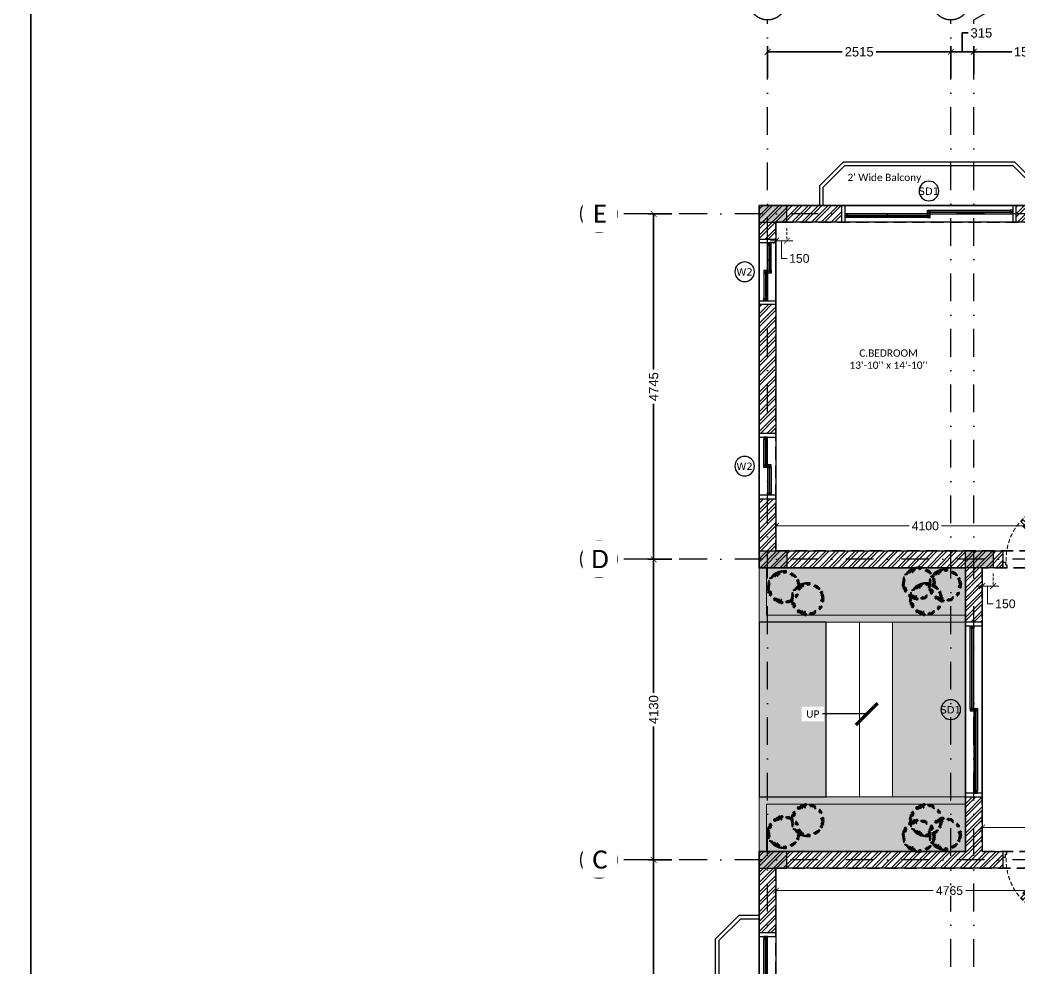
# Model space of a CAD drawing. Header units: millimetres. Extents: x -10000 to 124200, y -12045 to 23620.
# Drawn here: x 23400 to 37130, y 3145 to 16170 of the extents above; entities that cross this region are included whole.
import ezdxf
from ezdxf.enums import TextEntityAlignment as Align

# ---------------------------------------------------------------- set-up
doc = ezdxf.new("R2010")
doc.units = ezdxf.units.MM
doc.header["$LTSCALE"] = 150
doc.set_wipeout_variables(frame=1)
for name, pattern in [('1625_East Villa$0$DASHED', [0.75, 0.5, -0.25]), ('1625E_Grid$0$DASHDOTX2', [50.8, 25.4, -12.7, 0, -12.7]), ('3BHK-W(SB)$0$HIDDEN', [0.375, 0.25, -0.125]), ('HIDDENX2', [19.05, 12.7, -6.35])]:
    doc.linetypes.add(name, pattern=pattern)
for name, color, linetype in [('1625_East Villa$0$ad-Arrow', 32, 'Continuous'), ('1625_East Villa$0$ad-Door', 11, 'Continuous'), ('1625_East Villa$0$ad-Elevation 10', 8, 'Continuous'), ('1625_East Villa$0$ad-Glass Sectionline', 140, 'Continuous'), ('1625_East Villa$0$ad-Railing', 6, 'Continuous'), ('1625_East Villa$0$ad-Text main', 7, 'Continuous'), ('1625_East Villa$0$ad-Text Main_Door&window Label', 7, 'Continuous'), ('1625_East Villa$0$ad-Verandah', 33, 'Continuous'), ('1625_East Villa$0$ad-Wall', 240, 'Continuous'), ('1625_East Villa$0$ad-Wall hatch', 8, 'Continuous'), ('1625E_Columns$0$ad-Column', 3, 'Continuous'), ('1625E_Columns$0$ad-Column Hatch', 125, 'Continuous'), ('1625E_Grid$0$ad-Grid', 8, '1625E_Grid$0$DASHDOTX2'), ('1625E_Grid$0$ad-Text main', 7, 'Continuous')]:
    doc.layers.add(name, color=color, linetype=linetype)
for name, color, linetype, lineweight in [('1625_East Villa$0$ad-Landscape', 94, 'Continuous', 35), ('ad-Dimension', 6, 'Continuous', 0), ('ad-Framing', 4, 'Continuous', 35)]:
    doc.layers.add(name, color=color, linetype=linetype, lineweight=lineweight)
doc.layers.add('1625_East Villa$0$ad-Landscape 2', color=7, linetype='Continuous', lineweight=35, true_color=0x264c00)
doc.layers.add('1625E_Grid$0$ad-Dimension', color=7, linetype='Continuous', lineweight=0, true_color=0x0000f9)
doc.layers.get('1625_East Villa$0$ad-Landscape').off()
doc.styles.add('1625_East Villa$0$6 U T S R N_Corridor-Basement$0$Standard', font='arial.ttf')
doc.styles.add('1625_East Villa$0$6 U T S R N_Typical Floor Plan$0$3BHK-E(NB)$0$grid_text', font='verdana.ttf', dxfattribs={"width": 0.9})
doc.styles.add('1625_East Villa$0$New Text Style', font='arial.ttf', dxfattribs={"height": 100})
doc.styles.add('1625_East Villa$0$Standard', font='calibril.ttf')
doc.styles.add('1625E_Grid$0$Standard', font='arial.ttf')
doc.styles.add('ROMANS-TITLE', font='arial.ttf', dxfattribs={"width": 0.8})
doc.styles.get("Standard").update_dxf_attribs({"font": 'arial.ttf'})
doc.dimstyles.new('1625_East Villa$0$A-100-DIM-INT (MM-FT)', dxfattribs={"dimscale": 50, "dimtxt": 2.4, "dimasz": 1, "dimexe": 5, "dimexo": 100, "dimgap": 1, "dimtad": 0, "dimdec": 0, "dimdsep": 46, "dimtxsty": '1625_East Villa$0$Standard', "dimblk": '1625_East Villa$0$_ArchTick', "dimcen": 0.025, "dimse1": 1, "dimse2": 1, "dimclrd": 256, "dimclre": 256, "dimclrt": 256, "dimazin": 2, "dimtfac": 1, "dimtdec": 0, "dimtix": 1, "dimtmove": 2, "dimatfit": 3, "dimldrblk": '1625_East Villa$0$_ArchTick', "dimfxl": 1, "dimtolj": 1, "dimtzin": 0, "dimarcsym": 0})
doc.dimstyles.new('1625E_Grid$0$A-75-DIM-INT (Framing)', dxfattribs={"dimscale": 100, "dimtxt": 1.6, "dimasz": 1, "dimexe": 1, "dimexo": 1, "dimgap": 0.5, "dimtad": 0, "dimdec": 0, "dimdsep": 46, "dimtxsty": '1625E_Grid$0$Standard', "dimblk": '1625E_Grid$0$_ArchTick', "dimcen": 0.025, "dimclrd": 5, "dimclre": 5, "dimclrt": 256, "dimazin": 2, "dimtfac": 1, "dimtdec": 0, "dimtmove": 1, "dimatfit": 0, "dimldrblk": '1625E_Grid$0$_ArchTick', "dimfxl": 1, "dimfxlon": 1, "dimtfill": 1, "dimtolj": 1, "dimtzin": 0, "dimarcsym": 0})
doc.dimstyles.new('A-75-DIM-INT (Framing)', dxfattribs={"dimscale": 100, "dimtxt": 1.5, "dimasz": 1, "dimexe": 0, "dimexo": 0, "dimgap": 0.5, "dimtad": 0, "dimdec": 0, "dimdsep": 46, "dimtxsty": 'ROMANS-TITLE', "dimblk": 'ARCHTICK', "dimcen": 0.025, "dimclrd": 5, "dimclre": 5, "dimclrt": 256, "dimazin": 2, "dimtfac": 1, "dimtdec": 0, "dimtmove": 1, "dimatfit": 0, "dimldrblk": 'ARCHTICK', "dimfxl": 1, "dimtfill": 1, "dimtolj": 1, "dimtzin": 0, "dimarcsym": 0})

# ---------------------------------------------------------------- blocks, each defined once
blk = doc.blocks.new('1625_East Villa$0$6 U T S R N_Typical Floor Plan$0$ad_Window Tag')
blk.add_circle((0, 0), 150)
at = {"style": '1625_East Villa$0$6 U T S R N_Typical Floor Plan$0$3BHK-E(NB)$0$grid_text', "width": 0.9}
blk.add_attdef('D1', text='', height=125, dxfattribs=at).set_placement((0, 0), align=Align.MIDDLE_CENTER)
blk = doc.blocks.new('1625_East Villa$0$zw$3849')
at = {"layer": '1625_East Villa$0$ad-Text Main_Door&window Label'}
ref = blk.add_blockref('1625_East Villa$0$6 U T S R N_Typical Floor Plan$0$ad_Window Tag', (-200, 12710), dxfattribs=dict(at, xscale=-0.9, yscale=0.9, zscale=0.9))
ref.add_attrib('D1', 'W2', dxfattribs={"height": 101.2, "rotation": 1800, "style": '1625_East Villa$0$6 U T S R N_Typical Floor Plan$0$3BHK-E(NB)$0$grid_text'}).set_placement((-201, 12708), align=Align.MIDDLE_CENTER)
ref = blk.add_blockref('1625_East Villa$0$6 U T S R N_Typical Floor Plan$0$ad_Window Tag', (-200, 10040), dxfattribs=dict(at, xscale=-0.9, yscale=0.9, zscale=0.9))
ref.add_attrib('D1', 'W2', dxfattribs={"height": 101.2, "rotation": 1800, "style": '1625_East Villa$0$6 U T S R N_Typical Floor Plan$0$3BHK-E(NB)$0$grid_text'}).set_placement((-201, 10038), align=Align.MIDDLE_CENTER)
ref = blk.add_blockref('1625_East Villa$0$6 U T S R N_Typical Floor Plan$0$ad_Window Tag', (2630, 6695), dxfattribs=dict(at, xscale=-0.9, yscale=0.9, zscale=0.9))
ref.add_attrib('D1', 'SD1', dxfattribs={"height": 101.2, "rotation": 1800, "style": '1625_East Villa$0$6 U T S R N_Typical Floor Plan$0$3BHK-E(NB)$0$grid_text'}).set_placement((2629, 6693), align=Align.MIDDLE_CENTER)
at = {"layer": '1625_East Villa$0$ad-Text main', "char_height": 100, "attachment_point": 5, "style": '1625_East Villa$0$Standard', "bg_fill": 2}
for s, insert, width in [("\\pxqd;2' Wide Balcony", (2330, 13995), 2237.11), ("C.BEDROOM^J13'-10'' x 14'-10''", (1775, 11510), 1424.19)]:
    blk.add_mtext(s, dxfattribs=dict(at, insert=insert, width=width))
at = {"layer": '1625_East Villa$0$ad-Text main', "insert": (-375, 2372), "char_height": 100, "width": 2237.11, "attachment_point": 5, "rotation": 90, "style": '1625_East Villa$0$Standard', "bg_fill": 2}
blk.add_mtext("\\pxqd;2' Wide Balcony", dxfattribs=at)
at = {"layer": '1625_East Villa$0$ad-Text Main_Door&window Label'}
ref = blk.add_blockref('1625_East Villa$0$6 U T S R N_Typical Floor Plan$0$ad_Window Tag', (2330, 13820), dxfattribs=dict(at, xscale=-0.9, yscale=0.9, zscale=0.9))
ref.add_attrib('D1', 'SD1', dxfattribs={"height": 101.2, "rotation": 1800, "style": '1625_East Villa$0$6 U T S R N_Typical Floor Plan$0$3BHK-E(NB)$0$grid_text'}).set_placement((2329, 13818), align=Align.MIDDLE_CENTER)
blk = doc.blocks.new('1625_East Villa$0$$ZCDB_AUDIT_GENERATED_C77D')
blk.add_wipeout([(0, 230), (2400, 230), (2400, 0), (0, 0)]).dxf.layer = '1625_East Villa$0$ad-Elevation 10'
at = {"layer": '1625_East Villa$0$ad-Elevation 10'}
for points in [[(2400, 230), (0, 230)], [(2400, 0), (0, 0)]]:
    blk.add_lwpolyline(points, dxfattribs=at)
for points in [[(50, 0), (50, 230), (0, 230), (0, 0)], [(1217.5, 133), (1217.5, 115), (1182.5, 115), (1182.5, 165), (1217.5, 165), (1217.5, 147), (1195.5, 147), (1195.5, 133)], [(2315, 133), (2315, 115), (2350, 115), (2350, 165), (2315, 165), (2315, 147), (2337, 147), (2337, 133)], [(2350, 0), (2400, 0), (2400, 230), (2350, 230)], [(85, 83), (85, 65), (50, 65), (50, 115), (85, 115), (85, 97), (63, 97), (63, 83)], [(1182.5, 83), (1182.5, 65), (1217.5, 65), (1217.5, 115), (1182.5, 115), (1182.5, 97), (1204.5, 97), (1204.5, 83)]]:
    blk.add_lwpolyline(points, close=True, dxfattribs=at)
at = {"layer": '1625_East Villa$0$ad-Glass Sectionline'}
for points in [[(1200, 145), (2335, 145), (2335, 135), (1200, 135)], [(1200, 95), (65, 95), (65, 85), (1200, 85)]]:
    blk.add_lwpolyline(points, close=True, dxfattribs=at)
for points in [[(1217.5, 165), (2315, 165)], [(1182.5, 115), (85, 115)], [(1182.5, 65), (85, 65)], [(1217.5, 115), (2315, 115)]]:
    blk.add_lwpolyline(points, dxfattribs=at)
blk = doc.blocks.new('*U131')
blk.add_blockref('1625_East Villa$0$$ZCDB_AUDIT_GENERATED_C77D', (0, 0))
blk = doc.blocks.new('*U132')
for p, q in [((-8, -111), (-42, -111)), ((-25, -128), (-25, -94)), ((-811, -761), (-796, -776)), ((-746, -826), (-761, -811))]:
    blk.add_line(p, q)
for points in [[(-1150, -100), (-1150, -50), (-1129, -50), (-1129, -36), (-1129, 0), (-1200, 0), (-1200, -100)], [(-50, -100), (0, -100), (0, 0), (-71, 0), (-71, -36), (-71, -50), (-50, -50)], [(-131, -181), (-747, -797), (-782, -762), (-166, -145)], [(-50, -100), (-131, -181), (-166, -145), (-85, -65)], [(-828, -878), (-747, -797), (-782, -762), (-863, -842)]]:
    blk.add_lwpolyline(points, close=True)
for points in [[(-808, -787), (-836, -760), (-773, -697), (-765, -705), (-822, -774)], [(-773, -823), (-745, -850), (-683, -788), (-690, -780), (-759, -837)]]:
    blk.add_lwpolyline(points)
blk.add_circle((-25, -111), 11.1)
at = {"color": 8, "linetype": '1625_East Villa$0$DASHED', "lineweight": 0}
blk.add_arc((-93, -153), 1047, 178.1881, 271.8119, dxfattribs=at)
at = {"layer": '1625_East Villa$0$ad-Text Main_Door&window Label'}
blk.add_line((-600, 125), (-600, -230), dxfattribs=at)
blk.add_circle((-600, 245), 120, dxfattribs=at)
at = {"layer": '1625_East Villa$0$ad-Text Main_Door&window Label', "style": '1625_East Villa$0$New Text Style'}
blk.add_attdef('D1', text='', height=100, dxfattribs=at).set_placement((-585, 245), align=Align.MIDDLE_CENTER)
blk = doc.blocks.new('1625_East Villa$0$$ZCDB_AUDIT_GENERATED_C7DC')
blk.add_wipeout([(0, 230), (900, 230), (900, 0), (0, 0)]).dxf.layer = '1625_East Villa$0$ad-Elevation 10'
at = {"layer": '1625_East Villa$0$ad-Elevation 10'}
for points in [[(900, 230), (0, 230)], [(900, 0), (0, 0)]]:
    blk.add_lwpolyline(points, dxfattribs=at)
for points in [[(50, 0), (50, 230), (0, 230), (0, 0)], [(467.5, 133), (467.5, 115), (432.5, 115), (432.5, 165), (467.5, 165), (467.5, 147), (445.5, 147), (445.5, 133)], [(815, 133), (815, 115), (850, 115), (850, 165), (815, 165), (815, 147), (837, 147), (837, 133)], [(850, 0), (900, 0), (900, 230), (850, 230)], [(85, 83), (85, 65), (50, 65), (50, 115), (85, 115), (85, 97), (63, 97), (63, 83)], [(432.5, 83), (432.5, 65), (467.5, 65), (467.5, 115), (432.5, 115), (432.5, 97), (454.5, 97), (454.5, 83)]]:
    blk.add_lwpolyline(points, close=True, dxfattribs=at)
at = {"layer": '1625_East Villa$0$ad-Glass Sectionline'}
for points in [[(450, 145), (835, 145), (835, 135), (450, 135)], [(450, 95), (65, 95), (65, 85), (450, 85)]]:
    blk.add_lwpolyline(points, close=True, dxfattribs=at)
for points in [[(467.5, 165), (815, 165)], [(432.5, 115), (85, 115)], [(432.5, 65), (85, 65)], [(467.5, 115), (815, 115)]]:
    blk.add_lwpolyline(points, dxfattribs=at)
blk = doc.blocks.new('*U130')
blk.add_blockref('1625_East Villa$0$$ZCDB_AUDIT_GENERATED_C7DC', (0, 0))
blk = doc.blocks.new('1625_East Villa$0$zw$42B5')
at = {"layer": '1625_East Villa$0$ad-Wall hatch', "transparency": 33554610}
h = blk.add_hatch(dxfattribs=at)
h.set_pattern_fill('ANSI32', color=256, scale=10)
h.set_pattern_definition([(45, (-1040635.14, 674820.02), (-67.351921, 67.351921), []), (45, (-1040590.24, 674820.02), (-67.351921, 67.351921), [])])
h.paths.add_polyline_path([(12120, 13620), (12120, 10220), (11890, 10220), (11890, 13390), (7240, 13390), (7240, 8645), (4245, 8645), (4245, 8875), (4445, 8875), (4445, 9370), (4560, 9370), (4560, 8760), (7010, 8760), (7010, 10500), (6360, 10500), (6360, 10615), (7010, 10615), (7010, 13390), (4560, 13390), (4560, 10615), (5560, 10615), (5560, 10500), (4445, 10500), (4445, 13390), (230, 13390), (230, 8875), (3345, 8875), (3345, 8645), (3060, 8645), (3060, 4745), (3345, 4745), (3345, 4515), (230, 4515), (230, 230), (4995, 230), (4995, 3130), (6060, 3130), (6060, 3015), (5110, 3015), (5110, 230), (8310, 230), (8310, 3015), (6860, 3015), (6860, 3130), (8310, 3130), (8310, 4630), (5110, 4630), (5110, 3930), (4995, 3930), (4995, 4515), (4245, 4515), (4245, 4745), (8540, 4745), (8540, 230), (9240, 230), (9240, 0), (0, 0), (0, 4745), (2830, 4745), (2830, 8645), (0, 8645), (0, 13620)])
at = {"layer": '1625_East Villa$0$ad-Railing'}
for points in [[(830, 13620), (830, 13895), (1155, 14220), (3505, 14220), (3830, 13895), (3830, 13620)], [(880, 13620), (880, 13874), (1176, 14170), (3484, 14170), (3780, 13874), (3780, 13620)], [(0, 872), (-275, 872), (-600, 1198), (-600, 3547), (-275, 3872), (0, 3872)], [(0, 922), (-254, 922), (-550, 1218), (-550, 3527), (-254, 3822), (0, 3822)]]:
    blk.add_lwpolyline(points, dxfattribs=at)
at = {"layer": '1625_East Villa$0$ad-Door', "ltscale": 5}
ref = blk.add_blockref('*U132', (4245, 8645), dxfattribs=dict(at, xscale=-0.7499999997027537, yscale=0.7499999997027537, zscale=0.7499999997027537, rotation=179.9999999999998))
ref.add_attrib('D1', 'D1', dxfattribs={"layer": '1625_East Villa$0$ad-Text Main_Door&window Label', "height": 75, "rotation": 1440, "style": '1625_East Villa$0$New Text Style'}).set_placement((3795, 8461), align=Align.MIDDLE_CENTER)
ref = blk.add_blockref('*U132', (4245, 4745), dxfattribs=dict(at, xscale=0.7499999997027537, yscale=0.7499999997027537, zscale=0.7499999997027537))
ref.add_attrib('D1', 'D1', dxfattribs={"layer": '1625_East Villa$0$ad-Text Main_Door&window Label', "height": 75, "rotation": 1080, "style": '1625_East Villa$0$New Text Style'}).set_placement((3795, 4929), align=Align.MIDDLE_CENTER)
blk.add_blockref('*U131', (1130, 13390))
at = {"xscale": -1, "rotation": 89.99999999999994}
blk.add_blockref('*U130', (230, 13160), dxfattribs=at)
for name, p, rotation in [('*U130', (230, 9590), 90), ('*U131', (2830, 7895), 270), ('*U131', (230, 1230), 90)]:
    blk.add_blockref(name, p, dxfattribs=dict(rotation=rotation))
at = {"layer": '1625_East Villa$0$ad-Wall'}
for points in [[(4445, 13390), (230, 13390), (230, 8875), (3345, 8875), (3345, 8645), (3060, 8645), (3060, 4745), (3345, 4745), (3345, 4515), (230, 4515), (230, 230)], [(0, 0), (0, 4745), (2830, 4745), (2830, 8645), (0, 8645), (0, 13620), (12120, 13620)]]:
    blk.add_lwpolyline(points, dxfattribs=at)
blk = doc.blocks.new('1625_East Villa$0$_ArchTick')
at = {"color": 0, "linetype": 'ByBlock', "const_width": 0.15}
blk.add_lwpolyline([(-0.5, -0.5), (0.5, 0.5)], dxfattribs=at)
blk = doc.blocks.new('1625_East Villa$0$Agac-p8')
at = {"color": 82}
blk.add_lwpolyline([(214, -99, -0.332157), (271, -91, 2.110716)], format="xyb", dxfattribs=at)
at = {"layer": '1625_East Villa$0$ad-Landscape 2'}
for centre in [(-198, 173), (-189, 178), (-181, 196), (-181, 174), (-165, 212), (-165, 190), (-153, 212), (-153, 190), (-151, 220), (-151, 198), (-138, 225), (-138, 204), (-132, 221), (-132, 200), (-124, 231), (-124, 210), (-108, 216), (-32, 272), (-32, 251), (-22, 272), (-22, 265), (-22, 251), (-22, 243), (-9, 272), (-9, 251), (-1, 263), (-1, 241), (5, 272), (5, 251), (21, 270), (21, 261), (38, 268), (46, 259), (54, 267), (68, 257), (74, 259), (74, 237), (85, 239), (85, 218), (91, 259), (91, 237), (103, 253), (103, 239), (103, 231), (103, 218), (111, 212), (111, 190), (121, 243), (121, 221), (125, 227), (125, 206), (132, 237), (132, 216), (142, 235), (142, 214), (146, 214), (146, 192), (152, 227), (152, 206), (158, 204), (158, 182), (168, 220), (168, 198), (176, 210), (176, 188), (181, 204), (181, 182), (193, 194), (193, 173), (207, 176), (-267, 24), (-265, -4), (-261, 63), (-261, 41), (-261, 10), (-255, 33), (-255, 22), (-251, 0), (-249, 84), (-249, 73), (-247, 57), (-243, 116), (-243, 47), (-240, 82), (-240, 32), (-238, 124), (-234, 73), (-234, -4), (-232, 110), (-230, 59), (-224, 98), (-218, 110), (207, 155), (215, 157), (230, 153), (238, 149), (248, 73), (248, 51), (254, 35), (254, 14), (256, -2), (258, 104), (258, 82), (262, 86), (262, 65), (264, 39), (266, 65), (266, 43), (273, 18), (273, -4), (-265, -33), (-259, -15), (-257, -41), (-255, -23), (-245, -14), (-243, -35), (-238, -27), (-232, -125), (-228, -143), (-224, -27), (-216, -139), (-212, -160), (-208, -153), (-204, -129), (-204, -174), (-200, -151), (-195, -153), (213, -115), (221, -86), (221, -108), (226, -76), (226, -98), (228, -119), (228, -141), (234, -102), (234, -123), (240, -70), (240, -92), (246, -86), (246, -108), (246, -109), (246, -131), (254, -68), (254, -90), (256, -23), (256, -68), (262, -88), (264, -21), (264, -43), (268, -49), (268, -70), (279, -15), (279, -37), (-128, -200), (-126, -223), (-118, -237), (-114, -213), (-104, -237), (-101, -251), (-93, -241), (-85, -254), (-81, -231), (-71, -254), (-65, -243), (-57, -256), (-54, -233), (-44, -256), (-34, -250), (25, -258), (33, -272), (37, -249), (46, -272), (48, -213), (48, -235), (62, -250), (70, -264), (74, -241), (82, -223), (82, -245), (84, -264), (91, -207), (91, -229), (109, -223), (109, -245), (119, -203), (119, -225), (125, -215), (125, -237), (127, -200), (127, -221), (134, -198), (134, -219), (140, -223), (146, -194), (146, -215), (158, -190), (158, -211), (162, -202), (162, -223), (170, -196), (170, -217)]:
    blk.add_circle(centre, 5.54, dxfattribs=at)
blk = doc.blocks.new('1625_East Villa$0$zw$3E22')
at = {"transparency": 33554559}
h = blk.add_hatch(color=43, dxfattribs=at)
h.dxf.hatch_style = 1
h.paths.add_polyline_path([(-2830, -750), (0, -750), (0, -650), (-2730, -650), (-2730, 0), (-2830, 0)])
at = {"layer": '1625_East Villa$0$ad-Wall hatch', "transparency": 33554483}
h = blk.add_hatch(color=74, dxfattribs=at)
h.dxf.hatch_style = 1
h.paths.add_polyline_path([(-2730, 0), (0, 0), (0, -650), (-2730, -650)])
at = {"layer": '1625_East Villa$0$ad-Verandah', "lineweight": 9}
for points in [[(-2830, -750), (0, -750), (0, -650), (-2730, -650), (-2730, 0), (-2830, 0)], [(-2730, 0), (0, 0), (0, -650), (-2730, -650)]]:
    blk.add_lwpolyline(points, close=True, dxfattribs=at)
at = {"layer": '1625_East Villa$0$ad-Landscape', "xscale": -0.8129134488704248, "yscale": 0.8129134488704248, "zscale": 0.8129134488704248}
for p in [(-634, -216), (-2488, -267), (-275, -242), (-2163, -431), (-536, -431)]:
    blk.add_blockref('1625_East Villa$0$Agac-p8', p, dxfattribs=at)
blk = doc.blocks.new('1625E_Columns$0$zw$6AA0')
at = {"layer": '1625E_Columns$0$ad-Column Hatch', "transparency": 33554687}
h = blk.add_hatch(color=256, dxfattribs=at)
h.dxf.hatch_style = 1
h.paths.add_polyline_path([(0, -230), (380, -230), (380, 0), (0, 0)])
at = {"layer": '1625E_Columns$0$ad-Column'}
blk.add_lwpolyline([(0, -230), (380, -230), (380, 0), (0, 0)], close=True, dxfattribs=at)
blk = doc.blocks.new('1625E_Columns')
at = {"layer": '1625E_Columns$0$ad-Column', "rotation": 359.9999999999993}
for p in [(0, 13620), (0, 4745)]:
    blk.add_blockref('1625E_Columns$0$zw$6AA0', p, dxfattribs=at)
at = {"layer": '1625E_Columns$0$ad-Column', "xscale": -1}
for p, rotation in [((0, 8645), 179.9999999999998), ((3210, 8875), 359.9999999999997)]:
    blk.add_blockref('1625E_Columns$0$zw$6AA0', p, dxfattribs=dict(at, rotation=rotation))
blk = doc.blocks.new('1625E_Grid$0$_ArchTick')
at = {"color": 0, "linetype": 'ByBlock', "const_width": 0.15}
blk.add_lwpolyline([(-0.5, -0.5), (0.5, 0.5)], dxfattribs=at)
blk = doc.blocks.new('*D194')
at = {"layer": '1625E_Grid$0$ad-Dimension', "lineweight": -2, "transparency": 16777216}
for p, q in [((115, 15370), (115, 15812)), ((2630, 15432), (2630, 15812)), ((115, 15732), (1140, 15732)), ((2630, 15732), (1605, 15732))]:
    blk.add_line(p, q, dxfattribs=at)
at = {"layer": 'Defpoints', "color": 0, "transparency": 16777216}
for p in [(2630, 15732), (115, 15290), (2630, 15352)]:
    blk.add_point(p, dxfattribs=at)
at = {"layer": '1625E_Grid$0$ad-Dimension', "lineweight": -2, "transparency": 16777216, "xscale": 80, "yscale": 80, "zscale": 80, "rotation": 180}
blk.add_blockref('1625E_Grid$0$_ArchTick', (115, 15732), dxfattribs=at)
at = {"layer": '1625E_Grid$0$ad-Dimension', "lineweight": -2, "transparency": 16777216, "xscale": 80, "yscale": 80, "zscale": 80}
blk.add_blockref('1625E_Grid$0$_ArchTick', (2630, 15732), dxfattribs=at)
at = {"layer": '1625E_Grid$0$ad-Dimension', "transparency": 16777216, "insert": (1372, 15732), "char_height": 128, "attachment_point": 5, "style": '1625E_Grid$0$Standard', "bg_fill": 3, "box_fill_scale": 1.1, "bg_fill_color": 256, "bg_fill_true_color": 13158600, "bg_fill_transparency": 0}
blk.add_mtext('\\A1;2515', dxfattribs=at)
blk = doc.blocks.new('*D195')
at = {"layer": '1625E_Grid$0$ad-Dimension', "lineweight": -2, "transparency": 16777216}
for p, q in [((2787, 15732), (2788, 15992)), ((2788, 15992), (2868, 15992)), ((2630, 15370), (2630, 15812)), ((2945, 15432), (2945, 15812)), ((2630, 15732), (2945, 15732))]:
    blk.add_line(p, q, dxfattribs=at)
at = {"layer": 'Defpoints', "color": 0, "transparency": 16777216}
for p in [(2945, 15732), (2630, 15290), (2945, 15352)]:
    blk.add_point(p, dxfattribs=at)
at = {"layer": '1625E_Grid$0$ad-Dimension', "lineweight": -2, "transparency": 16777216, "xscale": 80, "yscale": 80, "zscale": 80, "rotation": 180}
blk.add_blockref('1625E_Grid$0$_ArchTick', (2630, 15732), dxfattribs=at)
at = {"layer": '1625E_Grid$0$ad-Dimension', "lineweight": -2, "transparency": 16777216, "xscale": 80, "yscale": 80, "zscale": 80}
blk.add_blockref('1625E_Grid$0$_ArchTick', (2945, 15732), dxfattribs=at)
at = {"layer": '1625E_Grid$0$ad-Dimension', "transparency": 16777216, "insert": (3050, 15992), "char_height": 128, "attachment_point": 5, "style": '1625E_Grid$0$Standard', "bg_fill": 3, "box_fill_scale": 1.1, "bg_fill_color": 256, "bg_fill_true_color": 13158600, "bg_fill_transparency": 0}
blk.add_mtext('\\A1;315', dxfattribs=at)
blk = doc.blocks.new('*D198')
at = {"layer": '1625E_Grid$0$ad-Dimension', "lineweight": -2, "transparency": 16777216}
for p, q in [((2945, 15432), (2945, 15812)), ((4445, 15432), (4445, 15812)), ((2945, 15732), (3470, 15732)), ((4445, 15732), (3920, 15732))]:
    blk.add_line(p, q, dxfattribs=at)
at = {"layer": 'Defpoints', "color": 0, "transparency": 16777216}
for p in [(4445, 15732), (2945, 15352), (4445, 15352)]:
    blk.add_point(p, dxfattribs=at)
at = {"layer": '1625E_Grid$0$ad-Dimension', "lineweight": -2, "transparency": 16777216, "xscale": 80, "yscale": 80, "zscale": 80, "rotation": 180}
blk.add_blockref('1625E_Grid$0$_ArchTick', (2945, 15732), dxfattribs=at)
at = {"layer": '1625E_Grid$0$ad-Dimension', "lineweight": -2, "transparency": 16777216, "xscale": 80, "yscale": 80, "zscale": 80}
blk.add_blockref('1625E_Grid$0$_ArchTick', (4445, 15732), dxfattribs=at)
at = {"layer": '1625E_Grid$0$ad-Dimension', "transparency": 16777216, "insert": (3695, 15732), "char_height": 128, "attachment_point": 5, "style": '1625E_Grid$0$Standard', "bg_fill": 3, "box_fill_scale": 1.1, "bg_fill_color": 256, "bg_fill_true_color": 13158600, "bg_fill_transparency": 0}
blk.add_mtext('\\A1;1500', dxfattribs=at)
blk = doc.blocks.new('*D190')
at = {"layer": '1625E_Grid$0$ad-Dimension', "lineweight": -2, "transparency": 16777216}
for p, q in [((-1202, 13505), (-1530, 13505)), ((-1450, 13505), (-1450, 11367)), ((-1450, 8760), (-1450, 10898)), ((-1202, 8760), (-1530, 8760))]:
    blk.add_line(p, q, dxfattribs=at)
at = {"layer": 'Defpoints', "color": 0, "transparency": 16777216}
for p in [(-1122, 13505), (-1450, 8760), (-1122, 8760)]:
    blk.add_point(p, dxfattribs=at)
at = {"layer": '1625E_Grid$0$ad-Dimension', "lineweight": -2, "transparency": 16777216, "xscale": 80, "yscale": 80, "zscale": 80}
for p, rotation in [((-1450, 13505), 90), ((-1450, 8760), 270)]:
    blk.add_blockref('1625E_Grid$0$_ArchTick', p, dxfattribs=dict(at, rotation=rotation))
at = {"layer": '1625E_Grid$0$ad-Dimension', "transparency": 16777216, "insert": (-1450, 11132), "char_height": 128, "attachment_point": 5, "rotation": 90, "style": '1625E_Grid$0$Standard', "bg_fill": 3, "box_fill_scale": 1.1, "bg_fill_color": 257, "bg_fill_transparency": 0}
blk.add_mtext('\\A1;4745', dxfattribs=at)
blk = doc.blocks.new('*D191')
at = {"layer": '1625E_Grid$0$ad-Dimension', "lineweight": -2, "transparency": 16777216}
for p, q in [((-1202, 8760), (-1530, 8760)), ((-1450, 8760), (-1450, 6928)), ((-1450, 4630), (-1450, 6462)), ((-1202, 4630), (-1530, 4630))]:
    blk.add_line(p, q, dxfattribs=at)
at = {"layer": 'Defpoints', "color": 0, "transparency": 16777216}
for p in [(-1122, 8760), (-1450, 4630), (-1122, 4630)]:
    blk.add_point(p, dxfattribs=at)
at = {"layer": '1625E_Grid$0$ad-Dimension', "lineweight": -2, "transparency": 16777216, "xscale": 80, "yscale": 80, "zscale": 80}
for p, rotation in [((-1450, 8760), 90), ((-1450, 4630), 270)]:
    blk.add_blockref('1625E_Grid$0$_ArchTick', p, dxfattribs=dict(at, rotation=rotation))
at = {"layer": '1625E_Grid$0$ad-Dimension', "transparency": 16777216, "insert": (-1450, 6695), "char_height": 128, "attachment_point": 5, "rotation": 90, "style": '1625E_Grid$0$Standard', "bg_fill": 3, "box_fill_scale": 1.1, "bg_fill_color": 257, "bg_fill_transparency": 0}
blk.add_mtext('\\A1;4130', dxfattribs=at)
blk = doc.blocks.new('*D192')
at = {"layer": '1625E_Grid$0$ad-Dimension', "lineweight": -2, "transparency": 16777216}
for p, q in [((-1202, 4630), (-1530, 4630)), ((-1450, 4630), (-1450, 2607)), ((-1450, 115), (-1450, 2138)), ((-1202, 115), (-1530, 115))]:
    blk.add_line(p, q, dxfattribs=at)
at = {"layer": 'Defpoints', "color": 0, "transparency": 16777216}
for p in [(-1122, 4630), (-1450, 115), (-1122, 115)]:
    blk.add_point(p, dxfattribs=at)
at = {"layer": '1625E_Grid$0$ad-Dimension', "lineweight": -2, "transparency": 16777216, "xscale": 80, "yscale": 80, "zscale": 80}
for p, rotation in [((-1450, 4630), 90), ((-1450, 115), 270)]:
    blk.add_blockref('1625E_Grid$0$_ArchTick', p, dxfattribs=dict(at, rotation=rotation))
at = {"layer": '1625E_Grid$0$ad-Dimension', "transparency": 16777216, "insert": (-1450, 2372), "char_height": 128, "attachment_point": 5, "rotation": 90, "style": '1625E_Grid$0$Standard', "bg_fill": 3, "box_fill_scale": 1.1, "bg_fill_color": 257, "bg_fill_transparency": 0}
blk.add_mtext('\\A1;4515', dxfattribs=at)
blk = doc.blocks.new('zw$7E9D')
at = {"layer": 'ad-Framing'}
blk.add_lwpolyline([(0, 0), (13540, 0), (13540, -4975), (12120, -4975), (12120, -8875), (13540, -8875), (13540, -15670), (2480, -15670), (2480, -13620), (0, -13620), (0, -8875), (2830, -8875), (2830, -4975), (0, -4975)], close=True, dxfattribs=at)
at = {"layer": 'ad-Framing', "linetype": 'HIDDENX2', "ltscale": 0.09}
for points in [[(230, -4745), (4330, -4745), (4330, -230), (230, -230)], [(3060, -8875), (11890, -8875), (11890, -4975), (3060, -4975)], [(230, -13390), (4995, -13390), (4995, -9105), (230, -9105)]]:
    blk.add_lwpolyline(points, close=True, dxfattribs=at)
blk = doc.blocks.new('_ArchTick')
at = {"color": 0, "linetype": 'ByBlock', "const_width": 0.15}
blk.add_lwpolyline([(-0.5, -0.5), (0.5, 0.5)], dxfattribs=at)
blk = doc.blocks.new('*D29')
at = {"layer": 'ad-Dimension', "linetype": '3BHK-W(SB)$0$HIDDEN', "lineweight": -2, "transparency": 16777216}
for p, q in [((0, -4435), (0, -4171)), ((4100, -4435), (4100, -4171))]:
    blk.add_line(p, q, dxfattribs=at)
at = {"layer": 'ad-Dimension', "lineweight": -2, "transparency": 16777216}
for p, q in [((0, -4171), (1829, -4171)), ((4100, -4171), (2271, -4171))]:
    blk.add_line(p, q, dxfattribs=at)
at = {"layer": 'Defpoints', "color": 0, "transparency": 16777216}
for p in [(4100, -4171), (0, -4515), (4100, -4515)]:
    blk.add_point(p, dxfattribs=at)
at = {"layer": 'ad-Dimension', "lineweight": -2, "transparency": 16777216, "xscale": 80, "yscale": 80, "zscale": 80, "rotation": 180}
blk.add_blockref('_ArchTick', (0, -4171), dxfattribs=at)
at = {"layer": 'ad-Dimension', "lineweight": -2, "transparency": 16777216, "xscale": 80, "yscale": 80, "zscale": 80}
blk.add_blockref('_ArchTick', (4100, -4171), dxfattribs=at)
at = {"layer": 'ad-Dimension', "transparency": 16777216, "insert": (2050, -4171), "char_height": 120, "attachment_point": 5, "bg_fill": 3, "box_fill_scale": 1.1, "bg_fill_color": 257, "bg_fill_transparency": 0}
blk.add_mtext('\\A1;4100', dxfattribs=at)
blk = doc.blocks.new('*D31')
at = {"layer": 'ad-Dimension', "linetype": '3BHK-W(SB)$0$HIDDEN', "lineweight": -2, "transparency": 16777216}
for p, q in [((0, -80), (0, -253)), ((150, -80), (150, -253))]:
    blk.add_line(p, q, dxfattribs=at)
at = {"layer": 'ad-Dimension', "lineweight": -2, "transparency": 16777216}
for p, q in [((0, -253), (-80, -253)), ((150, -253), (0, -253)), ((74, -497), (75, -253)), ((150, -253), (230, -253)), ((154, -497), (74, -497))]:
    blk.add_line(p, q, dxfattribs=at)
at = {"layer": 'Defpoints', "color": 0, "transparency": 16777216}
for p in [(0, 0), (150, 0), (0, -253)]:
    blk.add_point(p, dxfattribs=at)
at = {"layer": 'ad-Dimension', "lineweight": -2, "transparency": 16777216, "xscale": 80, "yscale": 80, "zscale": 80}
blk.add_blockref('_ArchTick', (0, -253), dxfattribs=at)
at = {"layer": 'ad-Dimension', "lineweight": -2, "transparency": 16777216, "xscale": 80, "yscale": 80, "zscale": 80, "rotation": 180}
blk.add_blockref('_ArchTick', (150, -253), dxfattribs=at)
at = {"layer": 'ad-Dimension', "transparency": 16777216, "insert": (320, -497), "char_height": 120, "attachment_point": 5, "bg_fill": 3, "box_fill_scale": 1.1, "bg_fill_color": 257, "bg_fill_transparency": 0}
blk.add_mtext('\\A1;150', dxfattribs=at)
blk = doc.blocks.new('*D37')
at = {"layer": 'ad-Dimension', "linetype": '3BHK-W(SB)$0$HIDDEN', "lineweight": -2, "transparency": 16777216}
for p, q in [((0, -8955), (0, -9182)), ((4765, -8955), (4765, -9182))]:
    blk.add_line(p, q, dxfattribs=at)
at = {"layer": 'ad-Dimension', "lineweight": -2, "transparency": 16777216}
for p, q in [((0, -9182), (2160, -9182)), ((4765, -9182), (2605, -9182))]:
    blk.add_line(p, q, dxfattribs=at)
at = {"layer": 'Defpoints', "color": 0, "transparency": 16777216}
for p in [(0, -8875), (4765, -8875), (4765, -9182)]:
    blk.add_point(p, dxfattribs=at)
at = {"layer": 'ad-Dimension', "lineweight": -2, "transparency": 16777216, "xscale": 80, "yscale": 80, "zscale": 80, "rotation": 180}
blk.add_blockref('_ArchTick', (0, -9182), dxfattribs=at)
at = {"layer": 'ad-Dimension', "lineweight": -2, "transparency": 16777216, "xscale": 80, "yscale": 80, "zscale": 80}
blk.add_blockref('_ArchTick', (4765, -9182), dxfattribs=at)
at = {"layer": 'ad-Dimension', "transparency": 16777216, "insert": (2382, -9182), "char_height": 120, "attachment_point": 5, "bg_fill": 3, "box_fill_scale": 1.1, "bg_fill_color": 257, "bg_fill_transparency": 0}
blk.add_mtext('\\A1;4765', dxfattribs=at)
blk = doc.blocks.new('*D49')
at = {"layer": 'ad-Dimension', "linetype": '3BHK-W(SB)$0$HIDDEN', "lineweight": -2, "transparency": 16777216}
for p, q in [((2830, -8565), (2830, -8315)), ((11660, -8565), (11660, -8315))]:
    blk.add_line(p, q, dxfattribs=at)
at = {"layer": 'ad-Dimension', "lineweight": -2, "transparency": 16777216}
for p, q in [((2830, -8315), (7026, -8315)), ((11660, -8315), (7464, -8315))]:
    blk.add_line(p, q, dxfattribs=at)
at = {"layer": 'Defpoints', "color": 0, "transparency": 16777216}
for p in [(2830, -8315), (2830, -8645), (11660, -8645)]:
    blk.add_point(p, dxfattribs=at)
at = {"layer": 'ad-Dimension', "lineweight": -2, "transparency": 16777216, "xscale": 80, "yscale": 80, "zscale": 80, "rotation": 180}
blk.add_blockref('_ArchTick', (2830, -8315), dxfattribs=at)
at = {"layer": 'ad-Dimension', "lineweight": -2, "transparency": 16777216, "xscale": 80, "yscale": 80, "zscale": 80}
blk.add_blockref('_ArchTick', (11660, -8315), dxfattribs=at)
at = {"layer": 'ad-Dimension', "transparency": 16777216, "insert": (7245, -8315), "char_height": 120, "attachment_point": 5, "bg_fill": 3, "box_fill_scale": 1.1, "bg_fill_color": 257, "bg_fill_transparency": 0}
blk.add_mtext('\\A1;8830', dxfattribs=at)
blk = doc.blocks.new('*D51')
at = {"layer": 'ad-Dimension', "linetype": '3BHK-W(SB)$0$HIDDEN', "lineweight": -2, "transparency": 16777216}
for p, q in [((2830, -4825), (2830, -4998)), ((2980, -4825), (2980, -4998))]:
    blk.add_line(p, q, dxfattribs=at)
at = {"layer": 'ad-Dimension', "lineweight": -2, "transparency": 16777216}
for p, q in [((2830, -4998), (2750, -4998)), ((2980, -4998), (2830, -4998)), ((2904, -5242), (2905, -4998)), ((2980, -4998), (3060, -4998)), ((2984, -5242), (2904, -5242))]:
    blk.add_line(p, q, dxfattribs=at)
at = {"layer": 'Defpoints', "color": 0, "transparency": 16777216}
for p in [(2830, -4745), (2980, -4745), (2830, -4998)]:
    blk.add_point(p, dxfattribs=at)
at = {"layer": 'ad-Dimension', "lineweight": -2, "transparency": 16777216, "xscale": 80, "yscale": 80, "zscale": 80}
blk.add_blockref('_ArchTick', (2830, -4998), dxfattribs=at)
at = {"layer": 'ad-Dimension', "lineweight": -2, "transparency": 16777216, "xscale": 80, "yscale": 80, "zscale": 80, "rotation": 180}
blk.add_blockref('_ArchTick', (2980, -4998), dxfattribs=at)
at = {"layer": 'ad-Dimension', "transparency": 16777216, "insert": (3150, -5242), "char_height": 120, "attachment_point": 5, "bg_fill": 3, "box_fill_scale": 1.1, "bg_fill_color": 257, "bg_fill_transparency": 0}
blk.add_mtext('\\A1;150', dxfattribs=at)
blk = doc.blocks.new('1625_East Villa$0$zw$959F')
at = {"transparency": 33554559}
h = blk.add_hatch(color=256, dxfattribs=at)
h.dxf.hatch_style = 1
h.set_gradient(color1=(153, 204, 0), color2=(63, 127, 0), name='INVSPHERICAL')
h.paths.add_polyline_path([(-11200, -5725), (-12120, -5725), (-12120, -8125), (-11200, -8125)])
h = blk.add_hatch(dxfattribs=at)
h.set_pattern_fill('GRASS', color=74)
h.set_pattern_definition([(90, (-12120, -8275), (-17.96051, 17.96051), [4.7625, -31.15852]), (45, (-12120, -8275), (-17.96051, 17.96051), [4.7625, -20.6375]), (135, (-12120, -8275), (-17.96051, -17.96051), [4.7625, -20.6375])])
h.paths.add_polyline_path([(-11200, -5725), (-12120, -5725), (-12120, -8125), (-11200, -8125)])
h = blk.add_hatch(color=43, dxfattribs=at)
h.dxf.hatch_style = 1
h.paths.add_polyline_path([(-9290, -5725), (-10290, -5725), (-10290, -8125), (-9290, -8125)])
at = {"layer": '1625_East Villa$0$ad-Elevation 10'}
blk.add_lwpolyline([(-11200, -5725), (-12120, -5725), (-12120, -8125), (-11200, -8125)], close=True, dxfattribs=at)
at = {"layer": '1625_East Villa$0$ad-Verandah', "lineweight": 9}
for points in [[(-10745, -8125), (-11200, -8125), (-11200, -5725), (-10745, -5725)], [(-10290, -8125), (-10745, -8125), (-10745, -5725), (-10290, -5725)], [(-9290, -5725), (-10290, -5725), (-10290, -8125), (-9290, -8125)]]:
    blk.add_lwpolyline(points, close=True, dxfattribs=at)
blk.add_blockref('1625_East Villa$0$zw$3E22', (-9290, -4975))
at = {"xscale": -1, "rotation": 179.9999999999999}
blk.add_blockref('1625_East Villa$0$zw$3E22', (-9290, -8875), dxfattribs=at)
at = {"layer": '1625_East Villa$0$ad-Text main', "insert": (-11384, -6986), "char_height": 100, "width": 207.6, "attachment_point": 5, "style": '1625_East Villa$0$6 U T S R N_Corridor-Basement$0$Standard', "bg_fill": 2}
blk.add_mtext('{\\fCalibri Light|b0|i0|c0|p34;UP}', dxfattribs=at)
at = {"layer": '1625_East Villa$0$ad-Arrow'}
blk.add_leader([(-10644, -6985, 0), (-11252, -6985, 0)], dimstyle='1625_East Villa$0$A-100-DIM-INT (MM-FT)', override={"dimscale": 1, "dimasz": 300, "dimgap": 50, "dimtad": 0}, dxfattribs=at)
blk = doc.blocks.new('1625_East Villa')
at = {"layer": '1625_East Villa$0$ad-Verandah'}
blk.add_blockref('1625_East Villa$0$zw$959F', (12120, 13620), dxfattribs=at)
at = {"layer": '1625_East Villa$0$ad-Text main'}
blk.add_blockref('1625_East Villa$0$zw$3849', (0, 0), dxfattribs=at)
at = {"layer": '1625_East Villa$0$ad-Wall'}
blk.add_blockref('1625_East Villa$0$zw$42B5', (0, 0), dxfattribs=at)
blk.add_blockref('1625E_Columns', (0, 0))
blk = doc.blocks.new('1625E_Grid')
at = {"layer": '1625E_Grid$0$ad-Grid', "ltscale": 0.1}
for points in [[(3298.6, -4913.6), (3298.6, -4663.6), (2945, -4460), (2945, 16170), (3298.6, 16373.6), (3298.6, 16623.6)], [(115, -4460), (115, 16170)], [(2630, -4460), (2630, 16170)]]:
    blk.add_lwpolyline(points, dxfattribs=at)
at = {"layer": '1625E_Grid$0$ad-Grid', "color": 7, "linetype": 'ByBlock'}
for centre in [(115, 16420), (2630, 16420), (-2200, 13505), (-2200, 8760), (-2200, 4630)]:
    blk.add_circle(centre, 250, dxfattribs=at)
at = {"layer": '1625E_Grid$0$ad-Text main', "char_height": 250, "width": 227.385, "attachment_point": 5, "style": '1625E_Grid$0$Standard', "bg_fill": 2}
for s, insert in [('{\\fCalibri|b0|i0|c0|p34;E}', (-2186.5, 13509)), ('{\\fCalibri|b0|i0|c0|p34;D}', (-2186.5, 8764)), ('{\\fCalibri|b0|i0|c0|p34;C}', (-2186.5, 4634))]:
    blk.add_mtext(s, dxfattribs=dict(at, insert=insert))
at = {"layer": '1625E_Grid$0$ad-Dimension'}
dim = blk.add_linear_dim(base=(2630, 15732), p1=(115, 15289.9), p2=(2630, 15351.9), dimstyle='1625E_Grid$0$A-75-DIM-INT (Framing)', override={"dimscale": 80, "dimblk": '1625E_Grid$0$_ArchTick', "dimclrd": 256, "dimclre": 256, "dimfxl": 10, "dimtfill": 1, "dimtfillclr": 0}, dxfattribs=at)
dim.commit()
dim.dimension.update_dxf_attribs({"geometry": '*D194', "text_midpoint": (1372.5, 15732)})
at = {"layer": '1625E_Grid$0$ad-Grid', "ltscale": 0.1}
for points in [[(16050, 13505), (-1950, 13505)], [(16050, 8760), (-1950, 8760)], [(16050, 4630), (-1950, 4630)]]:
    blk.add_lwpolyline(points, dxfattribs=at)
at = {"layer": '1625E_Grid$0$ad-Dimension'}
dim = blk.add_linear_dim(base=(2945, 15732), p1=(2630, 15289.9), p2=(2945, 15351.9), dimstyle='1625E_Grid$0$A-75-DIM-INT (Framing)', override={"dimscale": 80, "dimblk": '1625E_Grid$0$_ArchTick', "dimclrd": 256, "dimclre": 256, "dimfxl": 10, "dimtfill": 1, "dimtfillclr": 0}, dxfattribs=at)
dim.commit()
dim.dimension.update_dxf_attribs({"geometry": '*D195', "text_midpoint": (2908, 15992.4), "dimtype": 128})
dim = blk.add_linear_dim(base=(4445, 15732.4), p1=(2945, 15352.3), p2=(4445, 15352.3), dimstyle='1625E_Grid$0$A-75-DIM-INT (Framing)', override={"dimscale": 80, "dimblk": '1625E_Grid$0$_ArchTick', "dimclrd": 256, "dimclre": 256, "dimfxl": 10, "dimtfill": 1, "dimtfillclr": 0}, dxfattribs=at)
dim.commit()
dim.dimension.update_dxf_attribs({"geometry": '*D198', "text_midpoint": (3695, 15732.4)})
dim = blk.add_linear_dim(base=(-1450, 8760), p1=(-1122, 13505), p2=(-1122, 8760), angle=90, dimstyle='1625E_Grid$0$A-75-DIM-INT (Framing)', override={"dimscale": 80, "dimblk": '1625E_Grid$0$_ArchTick', "dimclrd": 256, "dimclre": 256, "dimfxl": 10, "dimtfill": 1, "dimtfillclr": 0}, dxfattribs=at)
dim.commit()
dim.dimension.update_dxf_attribs({"geometry": '*D190', "text_midpoint": (-1450, 11132.5)})
dim = blk.add_linear_dim(base=(-1450, 4630), p1=(-1122, 8760), p2=(-1122, 4630), angle=90, dimstyle='1625E_Grid$0$A-75-DIM-INT (Framing)', override={"dimscale": 80, "dimblk": '1625E_Grid$0$_ArchTick', "dimclrd": 256, "dimclre": 256, "dimfxl": 10, "dimtfill": 1, "dimtfillclr": 0}, dxfattribs=at)
dim.commit()
dim.dimension.update_dxf_attribs({"geometry": '*D191', "text_midpoint": (-1450, 6695)})
dim = blk.add_linear_dim(base=(-1450, 115), p1=(-1122, 4630), p2=(-1122, 115), angle=90, dimstyle='1625E_Grid$0$A-75-DIM-INT (Framing)', override={"dimscale": 80, "dimblk": '1625E_Grid$0$_ArchTick', "dimclrd": 256, "dimclre": 256, "dimfxl": 10, "dimtfill": 1, "dimtfillclr": 0}, dxfattribs=at)
dim.commit()
dim.dimension.update_dxf_attribs({"geometry": '*D192', "text_midpoint": (-1450, 2372.5)})
blk = doc.blocks.new('zw$7D19')
at = {"layer": 'ad-Dimension'}
for base, p1, p2, picture, middle in [((0, -252.8), (150, 0), (0, 0), '*D31', (193.6, -496.6)), ((2830, -4997.8), (2980, -4745), (2830, -4745), '*D51', (3023.6, -5241.6))]:
    dim = blk.add_linear_dim(base=base, p1=p1, p2=p2, angle=180, dimstyle='A-75-DIM-INT (Framing)', override={"dimscale": 80, "dimexo": 1, "dimtxsty": 'Standard', "dimblk": 'ArchTick', "dimclrd": 256, "dimclre": 256, "dimfxl": 10, "dimtfill": 1, "dimtfillclr": 0}, dxfattribs=at)
    dim.commit()
    dim.dimension.update_dxf_attribs({"geometry": picture, "text_midpoint": middle, "dimtype": 128})
for base, p1, p2, picture, middle in [((4100, -4171.4), (0, -4515), (4100, -4515), '*D29', (2050, -4171.4)), ((2830, -8314.5), (11660, -8645), (2830, -8645), '*D49', (7245, -8314.5)), ((4765, -9182.3), (0, -8875), (4765, -8875), '*D37', (2382.5, -9182.3))]:
    dim = blk.add_linear_dim(base=base, p1=p1, p2=p2, dimstyle='A-75-DIM-INT (Framing)', override={"dimscale": 80, "dimexo": 1, "dimtxsty": 'Standard', "dimblk": 'ArchTick', "dimclrd": 256, "dimclre": 256, "dimfxl": 10, "dimtfill": 1, "dimtfillclr": 0}, dxfattribs=at)
    dim.commit()
    dim.dimension.update_dxf_attribs({"geometry": picture, "text_midpoint": middle})

msp = doc.modelspace()

# ---------------------------------------------------------------- linework, layer by layer
msp.add_lwpolyline([(-10000, 23620), (23550, 23620), (23550, -12045), (-10000, -12045)], close=True)

# ---------------------------------------------------------------- block references
at = {"linetype": 'HIDDENX2', "ltscale": 0.09}
msp.add_blockref('1625_East Villa', (33550, 0), dxfattribs=at)

# ---------------------------------------------------------------- next in the draw order: block references
at = {"layer": 'ad-Framing', "linetype": 'HIDDENX2', "ltscale": 0.09}
msp.add_blockref('1625E_Grid', (33550, 0), dxfattribs=at)

# ---------------------------------------------------------------- next in the draw order: block references
at = {"layer": 'ad-Framing'}
msp.add_blockref('zw$7E9D', (33550, 13620), dxfattribs=at)

# ---------------------------------------------------------------- next in the draw order: block references
at = {"layer": 'ad-Dimension'}
msp.add_blockref('zw$7D19', (33780, 13390), dxfattribs=at)

# ---------------------------------------------------------------- next in the draw order: linework, layer by layer
msp.add_lwpolyline([(23550, 23620), (57100, 23620), (57100, -12045), (23550, -12045)], close=True)

doc.saveas('drawing.dxf')
